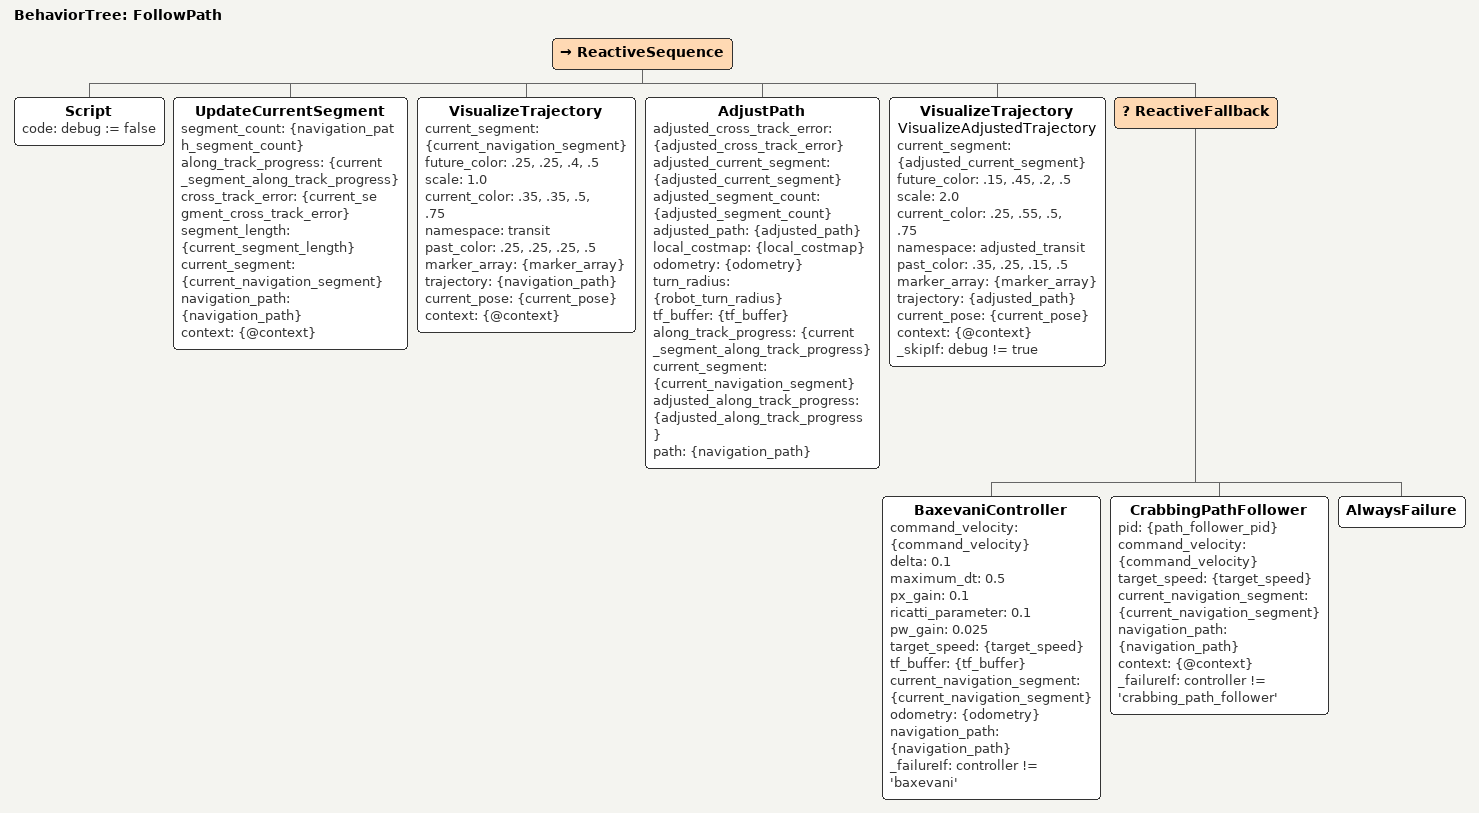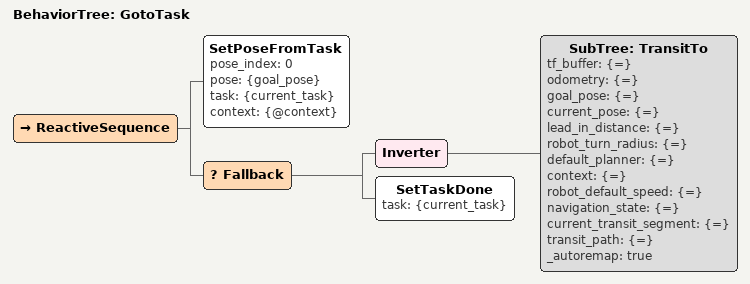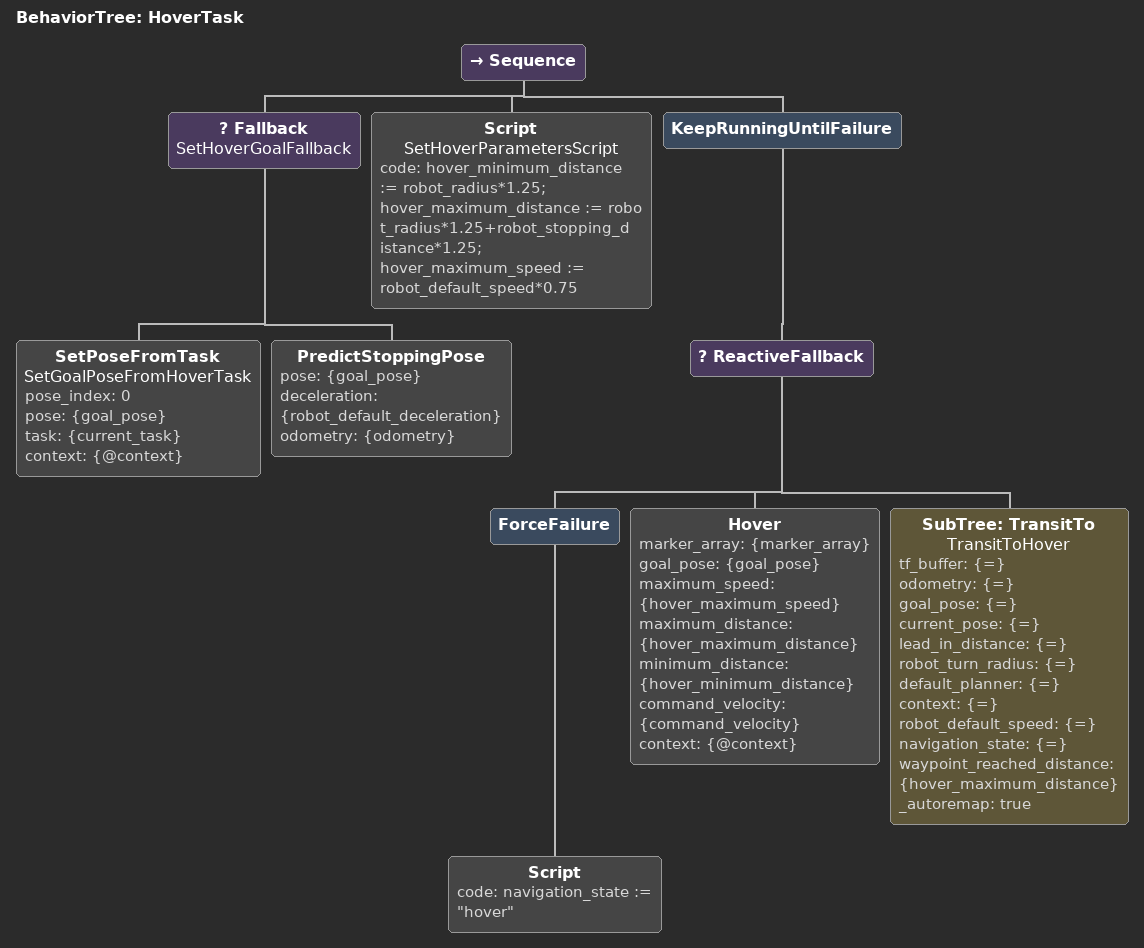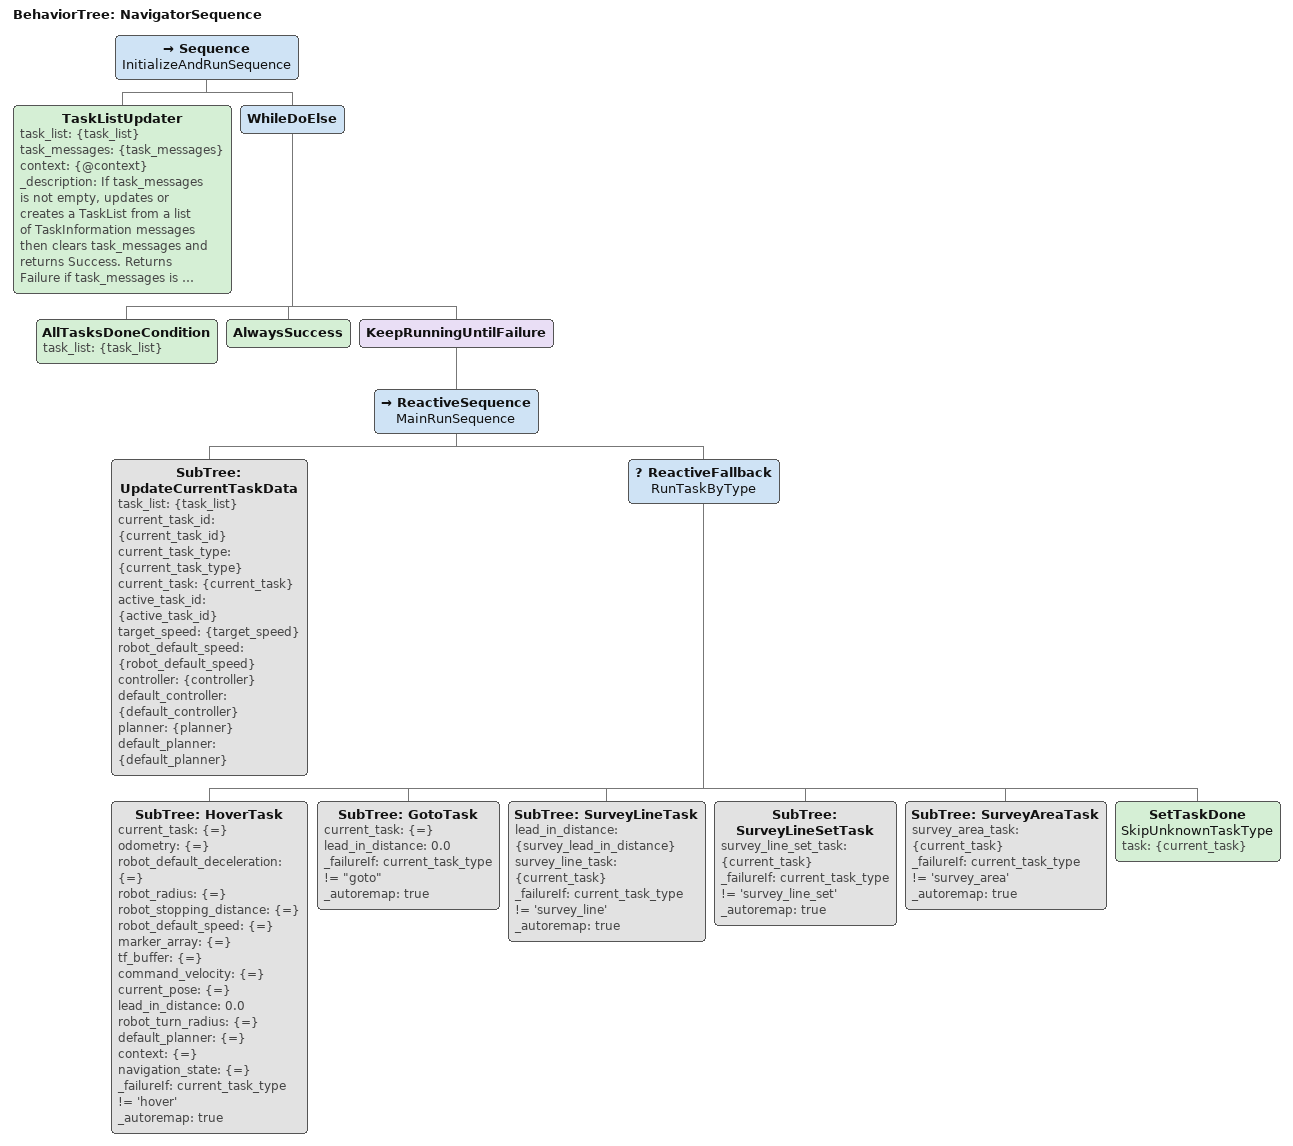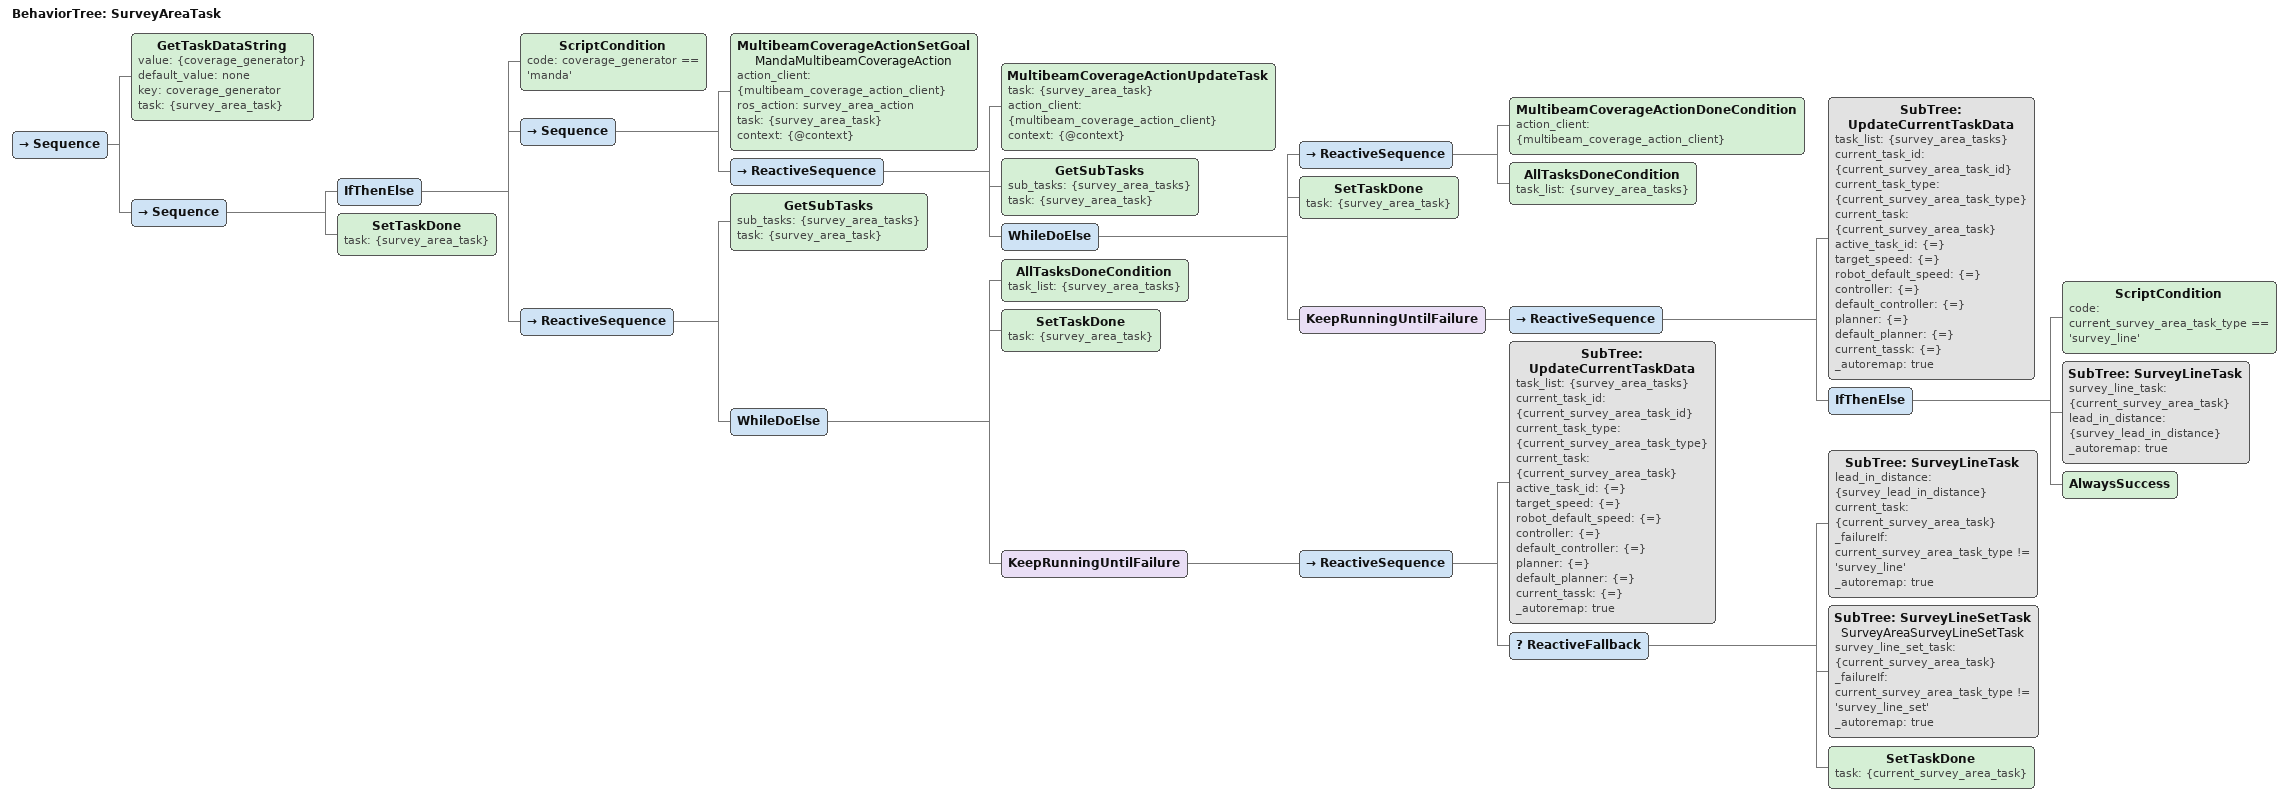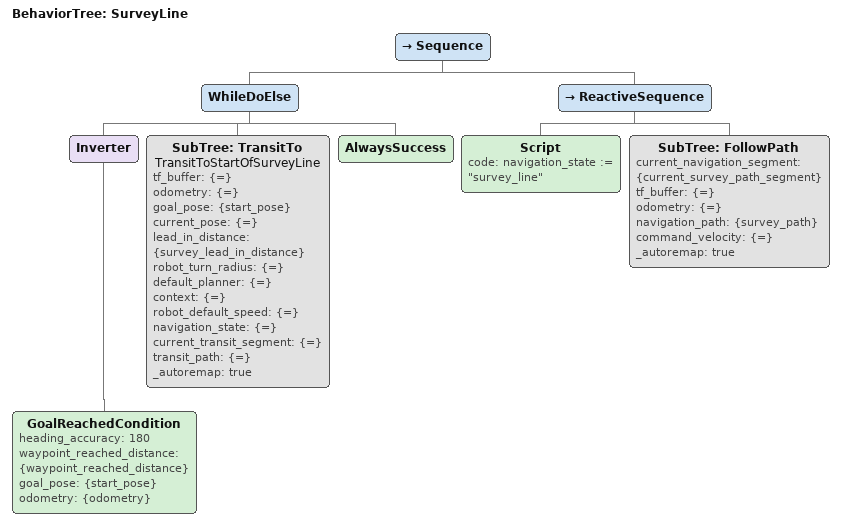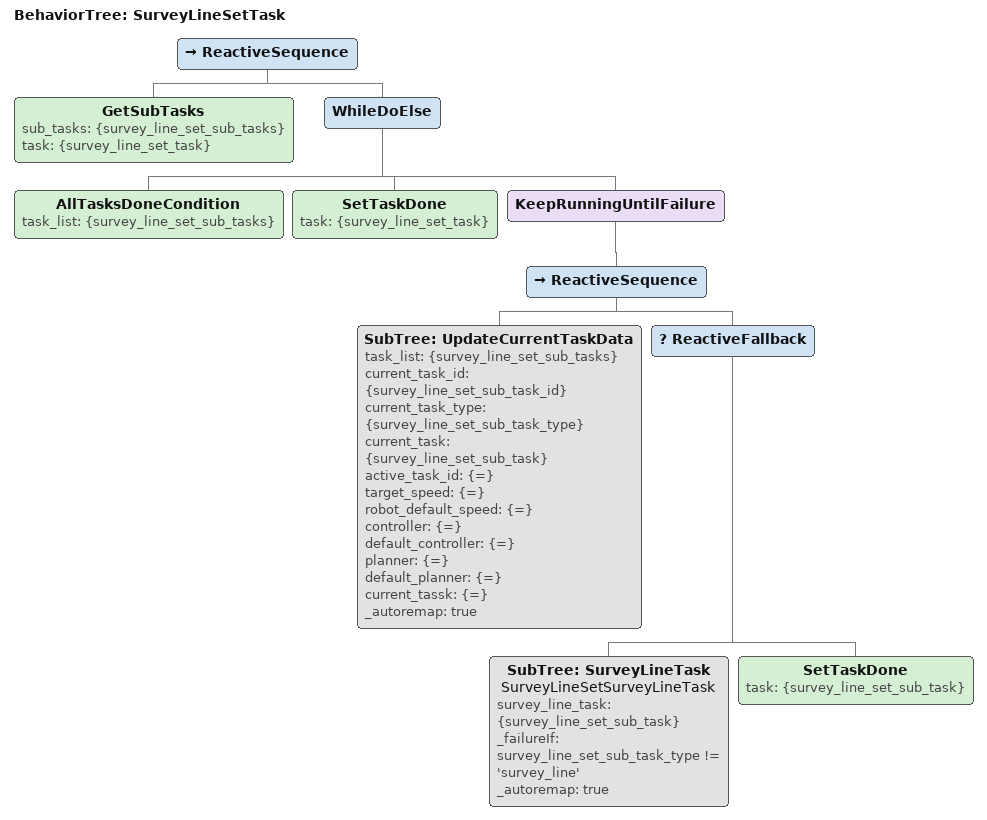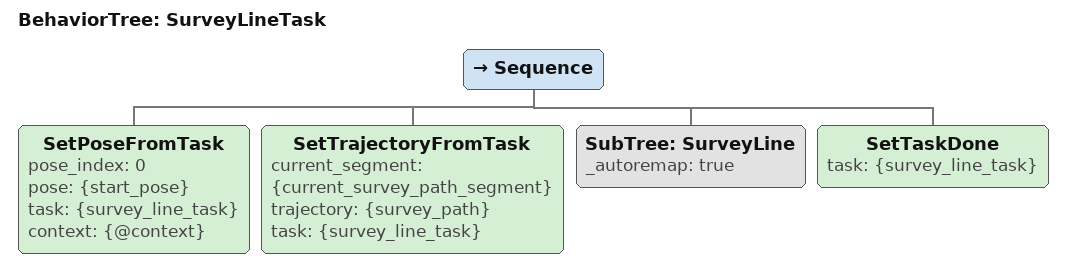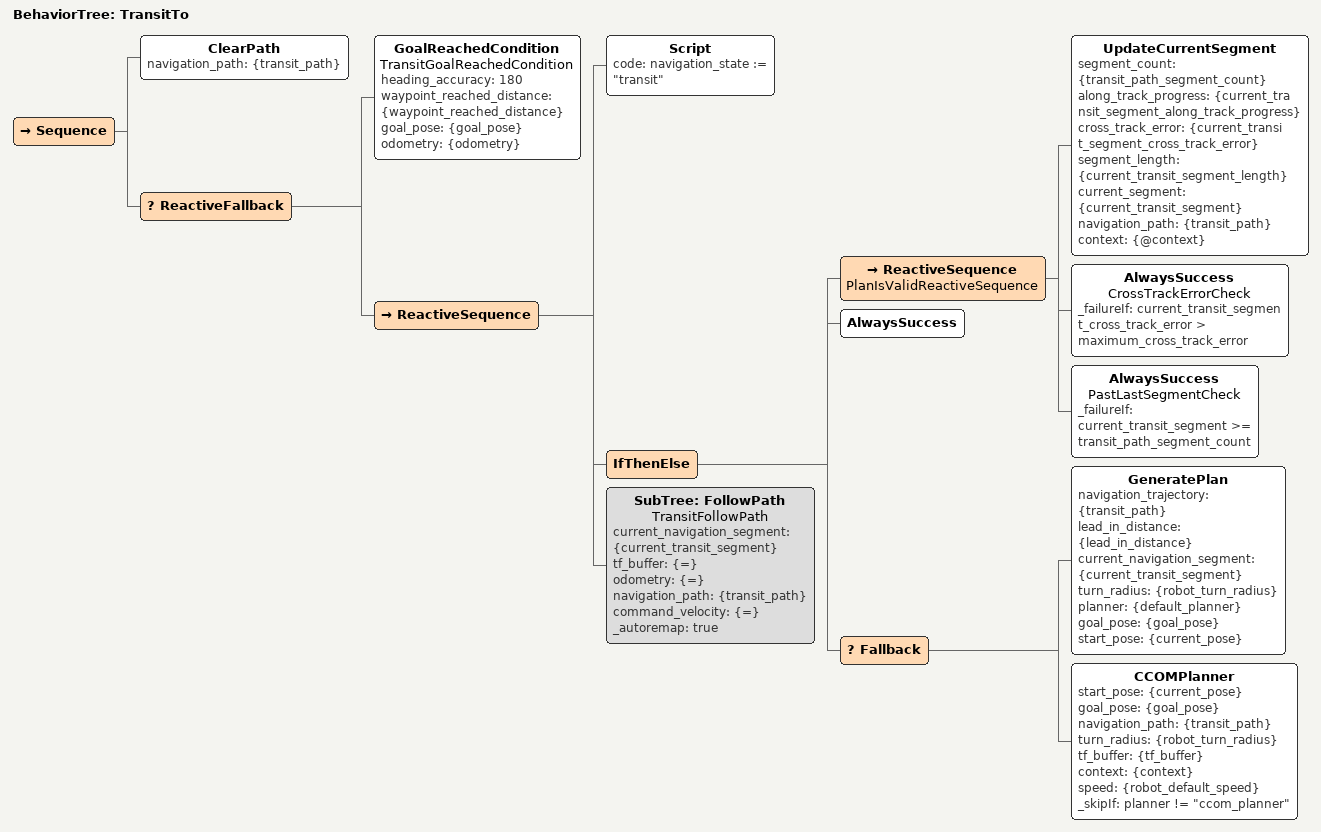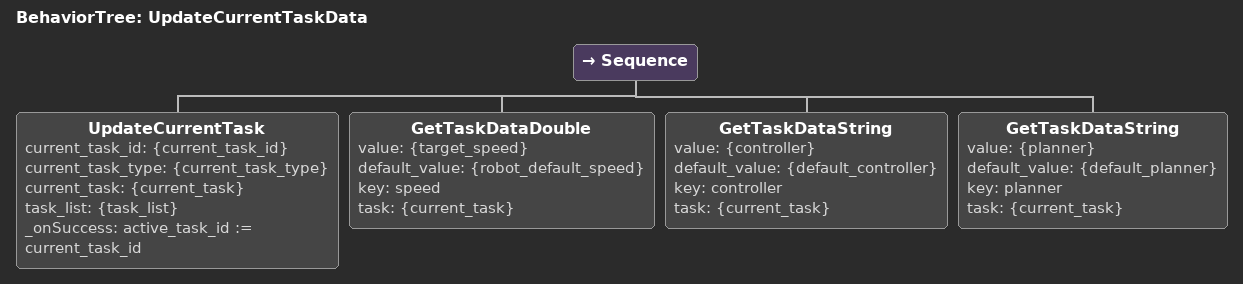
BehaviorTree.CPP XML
<?xml version="1.0" encoding="UTF-8"?>
<root BTCPP_format="4"
      main_tree_to_execute="NavigatorSequence">
  <BehaviorTree ID="FollowPath">
    <ReactiveSequence>
      <Script code="debug := false"/>
      <UpdateCurrentSegment segment_count="{navigation_path_segment_count}"
                            along_track_progress="{current_segment_along_track_progress}"
                            cross_track_error="{current_segment_cross_track_error}"
                            segment_length="{current_segment_length}"
                            current_segment="{current_navigation_segment}"
                            navigation_path="{navigation_path}"
                            context="{@context}"/>
      <VisualizeTrajectory current_segment="{current_navigation_segment}"
                           future_color=".25, .25, .4, .5"
                           scale="1.0"
                           current_color=".35, .35, .5, .75"
                           namespace="transit"
                           past_color=".25, .25, .25, .5"
                           marker_array="{marker_array}"
                           trajectory="{navigation_path}"
                           current_pose="{current_pose}"
                           context="{@context}"/>
      <AdjustPath adjusted_cross_track_error="{adjusted_cross_track_error}"
                  adjusted_current_segment="{adjusted_current_segment}"
                  adjusted_segment_count="{adjusted_segment_count}"
                  adjusted_path="{adjusted_path}"
                  local_costmap="{local_costmap}"
                  odometry="{odometry}"
                  turn_radius="{robot_turn_radius}"
                  tf_buffer="{tf_buffer}"
                  along_track_progress="{current_segment_along_track_progress}"
                  current_segment="{current_navigation_segment}"
                  adjusted_along_track_progress="{adjusted_along_track_progress}"
                  path="{navigation_path}"/>
      <VisualizeTrajectory name="VisualizeAdjustedTrajectory"
                           current_segment="{adjusted_current_segment}"
                           future_color=".15, .45, .2, .5"
                           scale="2.0"
                           current_color=".25, .55, .5, .75"
                           namespace="adjusted_transit"
                           past_color=".35, .25, .15, .5"
                           marker_array="{marker_array}"
                           trajectory="{adjusted_path}"
                           current_pose="{current_pose}"
                           context="{@context}"
                           _skipIf="debug != true"/>
      <ReactiveFallback>
        <BaxevaniController command_velocity="{command_velocity}"
                            delta="0.1"
                            maximum_dt="0.5"
                            px_gain="0.1"
                            ricatti_parameter="0.1"
                            pw_gain="0.025"
                            target_speed="{target_speed}"
                            tf_buffer="{tf_buffer}"
                            current_navigation_segment="{current_navigation_segment}"
                            odometry="{odometry}"
                            navigation_path="{navigation_path}"
                            _failureIf="controller != &apos;baxevani&apos;"/>
        <CrabbingPathFollower pid="{path_follower_pid}"
                              command_velocity="{command_velocity}"
                              target_speed="{target_speed}"
                              current_navigation_segment="{current_navigation_segment}"
                              navigation_path="{navigation_path}"
                              context="{@context}"
                              _failureIf="controller != &apos;crabbing_path_follower&apos;"/>
        <AlwaysFailure/>
      </ReactiveFallback>
    </ReactiveSequence>
  </BehaviorTree>

  <BehaviorTree ID="GotoTask">
    <ReactiveSequence>
      <SetPoseFromTask pose_index="0"
                       pose="{goal_pose}"
                       task="{current_task}"
                       context="{@context}"/>
      <Fallback>
        <Inverter>
          <SubTree ID="TransitTo"
                   tf_buffer="{=}"
                   odometry="{=}"
                   goal_pose="{=}"
                   current_pose="{=}"
                   lead_in_distance="{=}"
                   robot_turn_radius="{=}"
                   default_planner="{=}"
                   context="{=}"
                   robot_default_speed="{=}"
                   navigation_state="{=}"
                   current_transit_segment="{=}"
                   transit_path="{=}"
                   _autoremap="true"/>
        </Inverter>
        <SetTaskDone task="{current_task}"/>
      </Fallback>
    </ReactiveSequence>
  </BehaviorTree>

  <BehaviorTree ID="HoverTask">
    <Sequence>
      <Fallback name="SetHoverGoalFallback">
        <SetPoseFromTask name="SetGoalPoseFromHoverTask"
                         pose_index="0"
                         pose="{goal_pose}"
                         task="{current_task}"
                         context="{@context}"/>
        <PredictStoppingPose pose="{goal_pose}"
                             deceleration="{robot_default_deceleration}"
                             odometry="{odometry}"/>
      </Fallback>
      <Script name="SetHoverParametersScript"
              code="hover_minimum_distance := robot_radius*1.25; hover_maximum_distance := robot_radius*1.25+robot_stopping_distance*1.25; hover_maximum_speed := robot_default_speed*0.75"/>
      <KeepRunningUntilFailure>
        <ReactiveFallback>
          <ForceFailure>
            <Script code="navigation_state := &quot;hover&quot;"/>
          </ForceFailure>
          <Hover marker_array="{marker_array}"
                 goal_pose="{goal_pose}"
                 maximum_speed="{hover_maximum_speed}"
                 maximum_distance="{hover_maximum_distance}"
                 minimum_distance="{hover_minimum_distance}"
                 command_velocity="{command_velocity}"
                 context="{@context}"/>
          <SubTree ID="TransitTo"
                   name="TransitToHover"
                   tf_buffer="{=}"
                   odometry="{=}"
                   goal_pose="{=}"
                   current_pose="{=}"
                   lead_in_distance="{=}"
                   robot_turn_radius="{=}"
                   default_planner="{=}"
                   context="{=}"
                   robot_default_speed="{=}"
                   navigation_state="{=}"
                   waypoint_reached_distance="{hover_maximum_distance}"
                   _autoremap="true"/>
        </ReactiveFallback>
      </KeepRunningUntilFailure>
    </Sequence>
  </BehaviorTree>

  <BehaviorTree ID="NavigatorSequence">
    <Sequence name="InitializeAndRunSequence">
      <TaskListUpdater task_list="{task_list}"
                       task_messages="{task_messages}"
                       context="{@context}"
                       _description="If task_messages is not empty, updates or creates a TaskList from a list of TaskInformation messages then clears task_messages and returns Success.&#10;Returns Failure if task_messages is empty."/>
      <WhileDoElse>
        <AllTasksDoneCondition task_list="{task_list}"/>
        <AlwaysSuccess/>
        <KeepRunningUntilFailure>
          <ReactiveSequence name="MainRunSequence">
            <SubTree ID="UpdateCurrentTaskData"
                     task_list="{task_list}"
                     current_task_id="{current_task_id}"
                     current_task_type="{current_task_type}"
                     current_task="{current_task}"
                     active_task_id="{active_task_id}"
                     target_speed="{target_speed}"
                     robot_default_speed="{robot_default_speed}"
                     controller="{controller}"
                     default_controller="{default_controller}"
                     planner="{planner}"
                     default_planner="{default_planner}"/>
            <ReactiveFallback name="RunTaskByType">
              <SubTree ID="HoverTask"
                       current_task="{=}"
                       odometry="{=}"
                       robot_default_deceleration="{=}"
                       robot_radius="{=}"
                       robot_stopping_distance="{=}"
                       robot_default_speed="{=}"
                       marker_array="{=}"
                       tf_buffer="{=}"
                       command_velocity="{=}"
                       current_pose="{=}"
                       lead_in_distance="0.0"
                       robot_turn_radius="{=}"
                       default_planner="{=}"
                       context="{=}"
                       navigation_state="{=}"
                       _failureIf="current_task_type != &apos;hover&apos;"
                       _autoremap="true"/>
              <SubTree ID="GotoTask"
                       current_task="{=}"
                       lead_in_distance="0.0"
                       _failureIf="current_task_type != &quot;goto&quot;"
                       _autoremap="true"/>
              <SubTree ID="SurveyLineTask"
                       lead_in_distance="{survey_lead_in_distance}"
                       survey_line_task="{current_task}"
                       _failureIf="current_task_type != &apos;survey_line&apos;"
                       _autoremap="true"/>
              <SubTree ID="SurveyLineSetTask"
                       survey_line_set_task="{current_task}"
                       _failureIf="current_task_type != &apos;survey_line_set&apos;"
                       _autoremap="true"/>
              <SubTree ID="SurveyAreaTask"
                       survey_area_task="{current_task}"
                       _failureIf="current_task_type != &apos;survey_area&apos;"
                       _autoremap="true"/>
              <SetTaskDone name="SkipUnknownTaskType"
                           task="{current_task}"/>
            </ReactiveFallback>
          </ReactiveSequence>
        </KeepRunningUntilFailure>
      </WhileDoElse>
    </Sequence>
  </BehaviorTree>

  <BehaviorTree ID="SurveyAreaTask">
    <Sequence>
      <GetTaskDataString value="{coverage_generator}"
                         default_value="none"
                         key="coverage_generator"
                         task="{survey_area_task}"/>
      <Sequence>
        <IfThenElse>
          <ScriptCondition code="coverage_generator == &apos;manda&apos;"/>
          <Sequence>
            <MultibeamCoverageActionSetGoal name="MandaMultibeamCoverageAction"
                                            action_client="{multibeam_coverage_action_client}"
                                            ros_action="survey_area_action"
                                            task="{survey_area_task}"
                                            context="{@context}"/>
            <ReactiveSequence>
              <MultibeamCoverageActionUpdateTask task="{survey_area_task}"
                                                 action_client="{multibeam_coverage_action_client}"
                                                 context="{@context}"/>
              <GetSubTasks sub_tasks="{survey_area_tasks}"
                           task="{survey_area_task}"/>
              <WhileDoElse>
                <ReactiveSequence>
                  <MultibeamCoverageActionDoneCondition action_client="{multibeam_coverage_action_client}"/>
                  <AllTasksDoneCondition task_list="{survey_area_tasks}"/>
                </ReactiveSequence>
                <SetTaskDone task="{survey_area_task}"/>
                <KeepRunningUntilFailure>
                  <ReactiveSequence>
                    <SubTree ID="UpdateCurrentTaskData"
                             task_list="{survey_area_tasks}"
                             current_task_id="{current_survey_area_task_id}"
                             current_task_type="{current_survey_area_task_type}"
                             current_task="{current_survey_area_task}"
                             active_task_id="{=}"
                             target_speed="{=}"
                             robot_default_speed="{=}"
                             controller="{=}"
                             default_controller="{=}"
                             planner="{=}"
                             default_planner="{=}"
                             current_tassk="{=}"
                             _autoremap="true"/>
                    <IfThenElse>
                      <ScriptCondition code="current_survey_area_task_type == &apos;survey_line&apos;"/>
                      <SubTree ID="SurveyLineTask"
                               survey_line_task="{current_survey_area_task}"
                               lead_in_distance="{survey_lead_in_distance}"
                               _autoremap="true"/>
                      <AlwaysSuccess/>
                    </IfThenElse>
                  </ReactiveSequence>
                </KeepRunningUntilFailure>
              </WhileDoElse>
            </ReactiveSequence>
          </Sequence>
          <ReactiveSequence>
            <GetSubTasks sub_tasks="{survey_area_tasks}"
                         task="{survey_area_task}"/>
            <WhileDoElse>
              <AllTasksDoneCondition task_list="{survey_area_tasks}"/>
              <SetTaskDone task="{survey_area_task}"/>
              <KeepRunningUntilFailure>
                <ReactiveSequence>
                  <SubTree ID="UpdateCurrentTaskData"
                           task_list="{survey_area_tasks}"
                           current_task_id="{current_survey_area_task_id}"
                           current_task_type="{current_survey_area_task_type}"
                           current_task="{current_survey_area_task}"
                           active_task_id="{=}"
                           target_speed="{=}"
                           robot_default_speed="{=}"
                           controller="{=}"
                           default_controller="{=}"
                           planner="{=}"
                           default_planner="{=}"
                           current_tassk="{=}"
                           _autoremap="true"/>
                  <ReactiveFallback>
                    <SubTree ID="SurveyLineTask"
                             lead_in_distance="{survey_lead_in_distance}"
                             current_task="{current_survey_area_task}"
                             _failureIf="current_survey_area_task_type != &apos;survey_line&apos;"
                             _autoremap="true"/>
                    <SubTree ID="SurveyLineSetTask"
                             name="SurveyAreaSurveyLineSetTask"
                             survey_line_set_task="{current_survey_area_task}"
                             _failureIf="current_survey_area_task_type != &apos;survey_line_set&apos;"
                             _autoremap="true"/>
                    <SetTaskDone task="{current_survey_area_task}"/>
                  </ReactiveFallback>
                </ReactiveSequence>
              </KeepRunningUntilFailure>
            </WhileDoElse>
          </ReactiveSequence>
        </IfThenElse>
        <SetTaskDone task="{survey_area_task}"/>
      </Sequence>
    </Sequence>
  </BehaviorTree>

  <BehaviorTree ID="SurveyLine">
    <Sequence>
      <WhileDoElse>
        <Inverter>
          <GoalReachedCondition heading_accuracy="180"
                                waypoint_reached_distance="{waypoint_reached_distance}"
                                goal_pose="{start_pose}"
                                odometry="{odometry}"/>
        </Inverter>
        <SubTree ID="TransitTo"
                 name="TransitToStartOfSurveyLine"
                 tf_buffer="{=}"
                 odometry="{=}"
                 goal_pose="{start_pose}"
                 current_pose="{=}"
                 lead_in_distance="{survey_lead_in_distance}"
                 robot_turn_radius="{=}"
                 default_planner="{=}"
                 context="{=}"
                 robot_default_speed="{=}"
                 navigation_state="{=}"
                 current_transit_segment="{=}"
                 transit_path="{=}"
                 _autoremap="true"/>
        <AlwaysSuccess/>
      </WhileDoElse>
      <ReactiveSequence>
        <Script code="navigation_state := &quot;survey_line&quot;"/>
        <SubTree ID="FollowPath"
                 current_navigation_segment="{current_survey_path_segment}"
                 tf_buffer="{=}"
                 odometry="{=}"
                 navigation_path="{survey_path}"
                 command_velocity="{=}"
                 _autoremap="true"/>
      </ReactiveSequence>
    </Sequence>
  </BehaviorTree>

  <BehaviorTree ID="SurveyLineSetTask">
    <ReactiveSequence>
      <GetSubTasks sub_tasks="{survey_line_set_sub_tasks}"
                   task="{survey_line_set_task}"/>
      <WhileDoElse>
        <AllTasksDoneCondition task_list="{survey_line_set_sub_tasks}"/>
        <SetTaskDone task="{survey_line_set_task}"/>
        <KeepRunningUntilFailure>
          <ReactiveSequence>
            <SubTree ID="UpdateCurrentTaskData"
                     task_list="{survey_line_set_sub_tasks}"
                     current_task_id="{survey_line_set_sub_task_id}"
                     current_task_type="{survey_line_set_sub_task_type}"
                     current_task="{survey_line_set_sub_task}"
                     active_task_id="{=}"
                     target_speed="{=}"
                     robot_default_speed="{=}"
                     controller="{=}"
                     default_controller="{=}"
                     planner="{=}"
                     default_planner="{=}"
                     current_tassk="{=}"
                     _autoremap="true"/>
            <ReactiveFallback>
              <SubTree ID="SurveyLineTask"
                       name="SurveyLineSetSurveyLineTask"
                       survey_line_task="{survey_line_set_sub_task}"
                       _failureIf="survey_line_set_sub_task_type != &apos;survey_line&apos;"
                       _autoremap="true"/>
              <SetTaskDone task="{survey_line_set_sub_task}"/>
            </ReactiveFallback>
          </ReactiveSequence>
        </KeepRunningUntilFailure>
      </WhileDoElse>
    </ReactiveSequence>
  </BehaviorTree>

  <BehaviorTree ID="SurveyLineTask">
    <Sequence>
      <SetPoseFromTask pose_index="0"
                       pose="{start_pose}"
                       task="{survey_line_task}"
                       context="{@context}"/>
      <SetTrajectoryFromTask current_segment="{current_survey_path_segment}"
                             trajectory="{survey_path}"
                             task="{survey_line_task}"/>
      <SubTree ID="SurveyLine"
               _autoremap="true"/>
      <SetTaskDone task="{survey_line_task}"/>
    </Sequence>
  </BehaviorTree>

  <BehaviorTree ID="TransitTo">
    <Sequence>
      <ClearPath navigation_path="{transit_path}"/>
      <ReactiveFallback>
        <GoalReachedCondition name="TransitGoalReachedCondition"
                              heading_accuracy="180"
                              waypoint_reached_distance="{waypoint_reached_distance}"
                              goal_pose="{goal_pose}"
                              odometry="{odometry}"/>
        <ReactiveSequence>
          <Script code="navigation_state := &quot;transit&quot;"/>
          <IfThenElse>
            <ReactiveSequence name="PlanIsValidReactiveSequence">
              <UpdateCurrentSegment segment_count="{transit_path_segment_count}"
                                    along_track_progress="{current_transit_segment_along_track_progress}"
                                    cross_track_error="{current_transit_segment_cross_track_error}"
                                    segment_length="{current_transit_segment_length}"
                                    current_segment="{current_transit_segment}"
                                    navigation_path="{transit_path}"
                                    context="{@context}"/>
              <AlwaysSuccess name="CrossTrackErrorCheck"
                             _failureIf="current_transit_segment_cross_track_error &gt; maximum_cross_track_error"/>
              <AlwaysSuccess name="PastLastSegmentCheck"
                             _failureIf="current_transit_segment &gt;= transit_path_segment_count"/>
            </ReactiveSequence>
            <AlwaysSuccess/>
            <Fallback>
              <GeneratePlan navigation_trajectory="{transit_path}"
                            lead_in_distance="{lead_in_distance}"
                            current_navigation_segment="{current_transit_segment}"
                            turn_radius="{robot_turn_radius}"
                            planner="{default_planner}"
                            goal_pose="{goal_pose}"
                            start_pose="{current_pose}"/>
              <CCOMPlanner start_pose="{current_pose}"
                           goal_pose="{goal_pose}"
                           navigation_path="{transit_path}"
                           turn_radius="{robot_turn_radius}"
                           tf_buffer="{tf_buffer}"
                           context="{context}"
                           speed="{robot_default_speed}"
                           _skipIf="planner != &quot;ccom_planner&quot;"/>
            </Fallback>
          </IfThenElse>
          <SubTree ID="FollowPath"
                   name="TransitFollowPath"
                   current_navigation_segment="{current_transit_segment}"
                   tf_buffer="{=}"
                   odometry="{=}"
                   navigation_path="{transit_path}"
                   command_velocity="{=}"
                   _autoremap="true"/>
        </ReactiveSequence>
      </ReactiveFallback>
    </Sequence>
  </BehaviorTree>

  <BehaviorTree ID="UpdateCurrentTaskData">
    <Sequence>
      <UpdateCurrentTask current_task_id="{current_task_id}"
                         current_task_type="{current_task_type}"
                         current_task="{current_task}"
                         task_list="{task_list}"
                         _onSuccess="active_task_id := current_task_id"/>
      <GetTaskDataDouble value="{target_speed}"
                         default_value="{robot_default_speed}"
                         key="speed"
                         task="{current_task}"/>
      <GetTaskDataString value="{controller}"
                         default_value="{default_controller}"
                         key="controller"
                         task="{current_task}"/>
      <GetTaskDataString value="{planner}"
                         default_value="{default_planner}"
                         key="planner"
                         task="{current_task}"/>
    </Sequence>
  </BehaviorTree>

</root>
